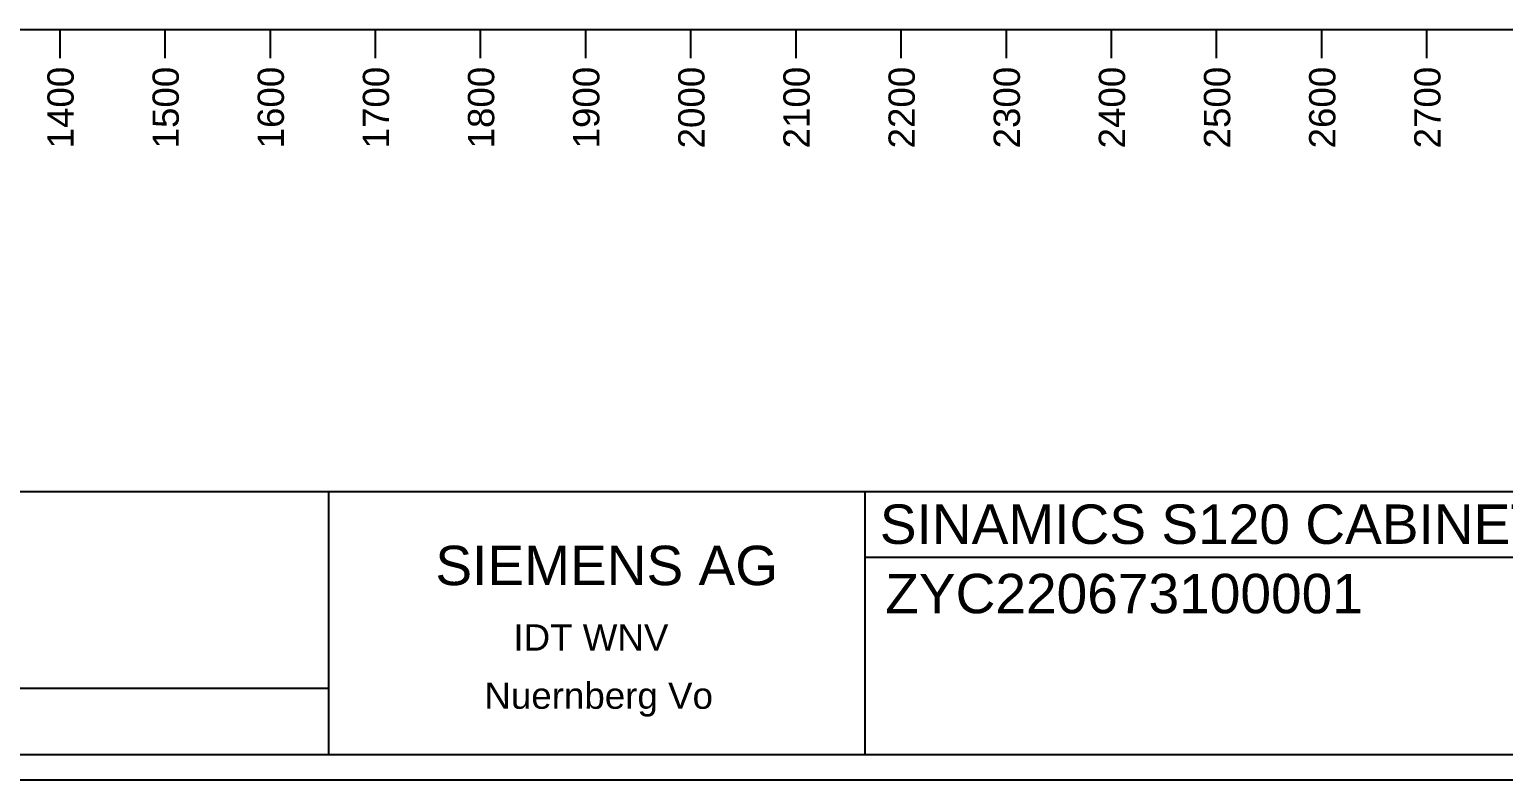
# Model space of a CAD drawing. Header units: inches. Extents: x 0 to 420, y 0 to 297.
# Drawn here: x 152.8 to 265, y 0.4 to 57.5 of the extents above; entities that cross this region are included whole.
import ezdxf
from ezdxf.enums import TextEntityAlignment as Align

# ---------------------------------------------------------------- set-up
doc = ezdxf.new("R2010")
doc.units = ezdxf.units.IN
doc.layers.add('Default', color=7, linetype='Continuous')
doc.layers.add('DV1_Default', color=7, linetype='Continuous')
doc.styles.add('SEACAD_arial_ttf', font='arial.ttf', dxfattribs={"height": 0.2})

# ---------------------------------------------------------------- blocks, each defined once
blk = doc.blocks.new('SE')
at = {"layer": 'DV1_Default', "color": 7, "linetype": 'Continuous', "ltscale": 25.4}
for p, q in [((43.11, 57.53), (331.11, 57.53)), ((155.11, 57.53), (155.11, 55.34)), ((163.11, 57.53), (163.11, 55.34)), ((171.11, 57.53), (171.11, 55.34)), ((179.11, 57.53), (179.11, 55.34)), ((187.11, 57.53), (187.11, 55.34)), ((195.11, 57.53), (195.11, 55.34)), ((203.11, 57.53), (203.11, 55.34)), ((211.11, 57.53), (211.11, 55.34)), ((219.11, 57.53), (219.11, 55.34)), ((227.11, 57.53), (227.11, 55.34)), ((235.11, 57.53), (235.11, 55.34)), ((243.11, 57.53), (243.11, 55.34)), ((251.11, 57.53), (251.11, 55.34)), ((259.11, 57.53), (259.11, 55.34))]:
    blk.add_line(p, q, dxfattribs=at)
at = {"layer": 'DV1_Default', "color": 7, "linetype": 'Continuous', "ltscale": 25.4, "style": 'SEACAD_arial_ttf'}
for s, p in [('1400', (154.17, 48.48)), ('1500', (162.17, 48.48)), ('1600', (170.17, 48.48)), ('1700', (178.17, 48.48)), ('1800', (186.17, 48.48)), ('1900', (194.17, 48.48)), ('2000', (202.17, 48.48)), ('2100', (210.17, 48.48)), ('2200', (218.17, 48.48)), ('2300', (226.17, 48.48)), ('2400', (234.17, 48.48)), ('2500', (242.17, 48.48)), ('2600', (250.17, 48.48)), ('2700', (258.17, 48.48))]:
    blk.add_text(s, height=2, rotation=90, dxfattribs=at).set_placement(p, align=Align.TOP_LEFT)

msp = doc.modelspace()

# ---------------------------------------------------------------- linework, layer by layer
at = {"layer": 'Default', "color": 7, "linetype": 'Continuous', "ltscale": 25.4}
for p, q in [((2.35, 22.38), (418.37, 22.38)), ((175.55, 22.38), (175.55, 2.34)), ((216.37, 22.4), (216.37, 2.36)), ((216.42, 17.38), (292.39, 17.38)), ((2.35, 7.4), (175.55, 7.4)), ((2.35, 2.34), (418.38, 2.34)), ((420.38, 0.37), (0.48, 0.42))]:
    msp.add_line(p, q, dxfattribs=at)

# ---------------------------------------------------------------- block references
at = {"layer": 'Default'}
msp.add_blockref('SE', (0, 0), dxfattribs=at)

# ---------------------------------------------------------------- texts
at = {"layer": 'Default', "color": 7, "linetype": 'Continuous', "ltscale": 25.4, "style": 'SEACAD_arial_ttf'}
for s, height, p in [('SINAMICS S120 CABINET MODULE', 3, (217.51, 21.38)), ('SIEMENS AG', 3, (183.69, 18.24)), ('ZYC220673100001', 3, (217.92, 16.1)), ('IDT WNV', 2, (189.63, 12.26)), ('Nuernberg Vo', 2, (187.42, 7.83))]:
    msp.add_text(s, height=height, dxfattribs=at).set_placement(p, align=Align.TOP_LEFT)

doc.saveas('drawing.dxf')
